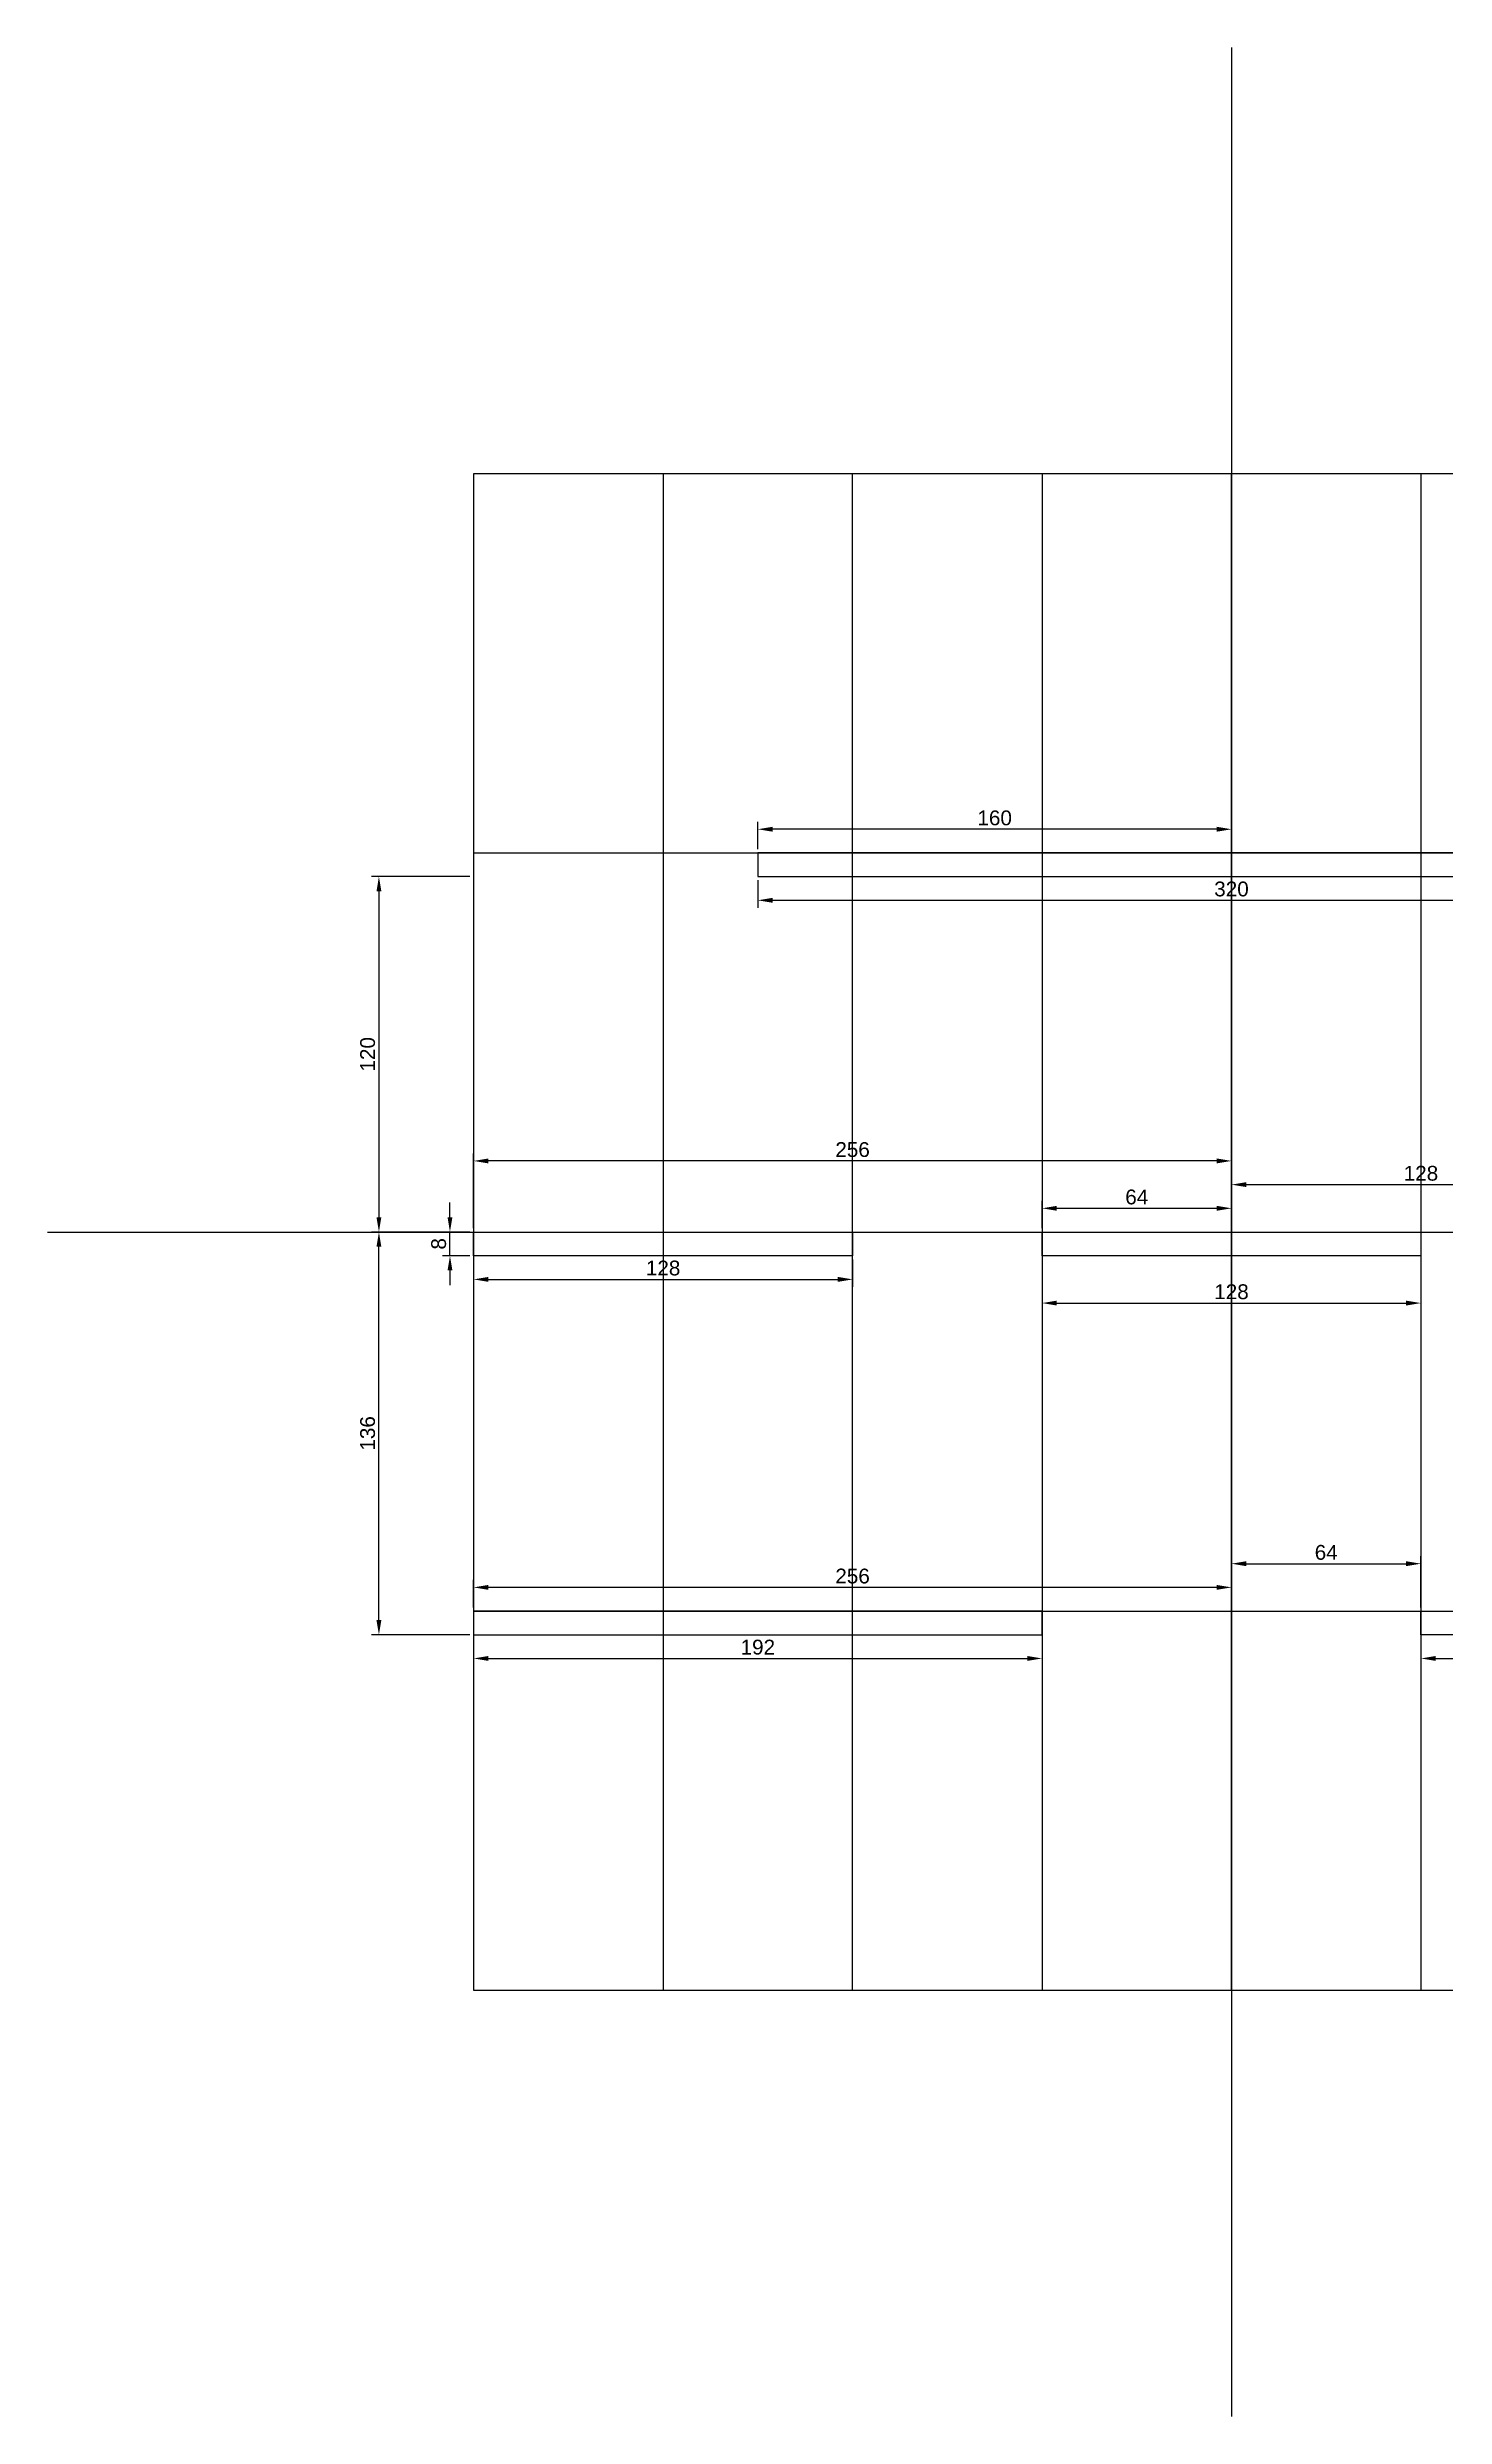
# Model space of a CAD drawing. Header units: millimetres. Extents: x -400 to 400, y -400 to 400.
# Drawn here: x -400 to 72, y -400 to 400 of the extents above; entities that cross this region are included whole.
import ezdxf

# ---------------------------------------------------------------- set-up
doc = ezdxf.new("R2010")
doc.units = ezdxf.units.MM
for name, color, linetype in [('border', 24, 'Continuous'), ('meas2', 160, 'Continuous'), ('stage', 160, 'Continuous')]:
    doc.layers.add(name, color=color, linetype=linetype)
doc.layers.add('grid', color=7, linetype='Continuous', true_color=0x6e6e6e)
doc.layers.add('grid2', color=7, linetype='Continuous', true_color=0xb0b0b0)
doc.styles.get("Standard").update_dxf_attribs({"font": 'arial.ttf'})
doc.dimstyles.new('Annotative', dxfattribs={"dimscale": 0, "dimtxt": 2.5, "dimasz": 2.5, "dimexe": 1.25, "dimexo": 0.625, "dimtad": 1, "dimtxsty": 'Standard', "dimcen": 2.5, "dimadec": 0, "dimazin": 0, "dimtfac": 1, "dimtmove": 0, "dimatfit": 3, "dimfxl": 1, "dimarcsym": 0})

# ---------------------------------------------------------------- blocks, each defined once
blk = doc.blocks.new('*D32')
at = {"layer": 'Defpoints', "color": 0, "transparency": 16777216}
for p in [(-264, 0), (-256, 0), (-256, -8)]:
    blk.add_point(p, dxfattribs=at)
at = {"layer": 'meas2', "color": 0, "lineweight": -2, "transparency": 16777216}
for p, q in [((-264, 5), (-264, 10)), ((-257.25, 0), (-266.5, 0)), ((-264, -8), (-264, 0)), ((-257.25, -8), (-266.5, -8)), ((-264, -13), (-264, -18))]:
    blk.add_line(p, q, dxfattribs=at)
at = {"layer": 'meas2', "color": 0, "transparency": 16777216}
for points in [[(-264.83, 5), (-263.17, 5), (-264, 0)], [(-264.83, -13), (-263.17, -13), (-264, -8)]]:
    blk.add_solid(points, dxfattribs=at)
at = {"layer": 'meas2', "color": 0, "transparency": 16777216, "insert": (-267.8, -4), "char_height": 5, "attachment_point": 5, "rotation": 90}
blk.add_mtext('8', dxfattribs=at)
blk = doc.blocks.new('*D33')
at = {"layer": 'Defpoints', "color": 0, "transparency": 16777216}
for p in [(0, 8), (-64, 0), (0, 0)]:
    blk.add_point(p, dxfattribs=at)
at = {"layer": 'meas2', "color": 0, "lineweight": -2, "transparency": 16777216}
for p, q in [((-64, 1.25), (-64, 10.5)), ((-59, 8), (-5, 8)), ((0, 1.25), (0, 10.5))]:
    blk.add_line(p, q, dxfattribs=at)
at = {"layer": 'meas2', "color": 0, "transparency": 16777216}
for points in [[(-59, 8.83), (-59, 7.17), (-64, 8)], [(-5, 8.83), (-5, 7.17), (0, 8)]]:
    blk.add_solid(points, dxfattribs=at)
at = {"layer": 'meas2', "color": 0, "transparency": 16777216, "insert": (-32, 11.8), "char_height": 5, "attachment_point": 5}
blk.add_mtext('64', dxfattribs=at)
blk = doc.blocks.new('*D34')
at = {"layer": 'Defpoints', "color": 0, "transparency": 16777216}
for p in [(-256, 24), (-256, 0), (0, 0)]:
    blk.add_point(p, dxfattribs=at)
at = {"layer": 'meas2', "color": 0, "lineweight": -2, "transparency": 16777216}
for p, q in [((-256, 1.25), (-256, 26.5)), ((-5, 24), (-251, 24)), ((0, 1.25), (0, 26.5))]:
    blk.add_line(p, q, dxfattribs=at)
at = {"layer": 'meas2', "color": 0, "transparency": 16777216}
for points in [[(-251, 24.83), (-251, 23.17), (-256, 24)], [(-5, 24.83), (-5, 23.17), (0, 24)]]:
    blk.add_solid(points, dxfattribs=at)
at = {"layer": 'meas2', "color": 0, "transparency": 16777216, "insert": (-128, 27.8), "char_height": 5, "attachment_point": 5}
blk.add_mtext('256', dxfattribs=at)
blk = doc.blocks.new('*D35')
at = {"layer": 'Defpoints', "color": 0, "transparency": 16777216}
for p in [(128, 16), (0, 0), (128, 0)]:
    blk.add_point(p, dxfattribs=at)
at = {"layer": 'meas2', "color": 0, "lineweight": -2, "transparency": 16777216}
for p, q in [((0, 1.25), (0, 18.5)), ((5, 16), (123, 16)), ((128, 1.25), (128, 18.5))]:
    blk.add_line(p, q, dxfattribs=at)
at = {"layer": 'meas2', "color": 0, "transparency": 16777216}
for points in [[(5, 16.83), (5, 15.17), (0, 16)], [(123, 16.83), (123, 15.17), (128, 16)]]:
    blk.add_solid(points, dxfattribs=at)
at = {"layer": 'meas2', "color": 0, "transparency": 16777216, "insert": (64, 19.8), "char_height": 5, "attachment_point": 5}
blk.add_mtext('128', dxfattribs=at)
blk = doc.blocks.new('*D36')
at = {"layer": 'Defpoints', "color": 0, "transparency": 16777216}
for p in [(-256, -120), (-256, -128), (0, -128)]:
    blk.add_point(p, dxfattribs=at)
at = {"layer": 'meas2', "color": 0, "lineweight": -2, "transparency": 16777216}
for p, q in [((-256, -126.75), (-256, -117.5)), ((-5, -120), (-251, -120)), ((0, -126.75), (0, -117.5))]:
    blk.add_line(p, q, dxfattribs=at)
at = {"layer": 'meas2', "color": 0, "transparency": 16777216}
for points in [[(-251, -119.17), (-251, -120.83), (-256, -120)], [(-5, -119.17), (-5, -120.83), (0, -120)]]:
    blk.add_solid(points, dxfattribs=at)
at = {"layer": 'meas2', "color": 0, "transparency": 16777216, "insert": (-128, -116.2), "char_height": 5, "attachment_point": 5}
blk.add_mtext('256', dxfattribs=at)
blk = doc.blocks.new('*D37')
at = {"layer": 'Defpoints', "color": 0, "transparency": 16777216}
for p in [(64, -112), (0, -128), (64, -128)]:
    blk.add_point(p, dxfattribs=at)
at = {"layer": 'meas2', "color": 0, "lineweight": -2, "transparency": 16777216}
for p, q in [((0, -126.75), (0, -109.5)), ((5, -112), (59, -112)), ((64, -126.75), (64, -109.5))]:
    blk.add_line(p, q, dxfattribs=at)
at = {"layer": 'meas2', "color": 0, "transparency": 16777216}
for points in [[(5, -111.17), (5, -112.83), (0, -112)], [(59, -111.17), (59, -112.83), (64, -112)]]:
    blk.add_solid(points, dxfattribs=at)
at = {"layer": 'meas2', "color": 0, "transparency": 16777216, "insert": (32, -108.2), "char_height": 5, "attachment_point": 5}
blk.add_mtext('64', dxfattribs=at)
blk = doc.blocks.new('*D38')
at = {"layer": 'Defpoints', "color": 0, "transparency": 16777216}
for p in [(-160, 136), (-160, 128), (0, 128)]:
    blk.add_point(p, dxfattribs=at)
at = {"layer": 'meas2', "color": 0, "lineweight": -2, "transparency": 16777216}
for p, q in [((-160, 129.25), (-160, 138.5)), ((-5, 136), (-155, 136)), ((0, 129.25), (0, 138.5))]:
    blk.add_line(p, q, dxfattribs=at)
at = {"layer": 'meas2', "color": 0, "transparency": 16777216}
for points in [[(-155, 136.83), (-155, 135.17), (-160, 136)], [(-5, 136.83), (-5, 135.17), (0, 136)]]:
    blk.add_solid(points, dxfattribs=at)
at = {"layer": 'meas2', "color": 0, "transparency": 16777216, "insert": (-80, 139.8), "char_height": 5, "attachment_point": 5}
blk.add_mtext('160', dxfattribs=at)
blk = doc.blocks.new('*D39')
at = {"layer": 'Defpoints', "color": 0, "transparency": 16777216}
for p in [(-256, 120), (-288, 0), (-256, 0)]:
    blk.add_point(p, dxfattribs=at)
at = {"layer": 'meas2', "color": 0, "lineweight": -2, "transparency": 16777216}
for p, q in [((-257.25, 120), (-290.5, 120)), ((-288, 115), (-288, 5)), ((-257.25, 0), (-290.5, 0))]:
    blk.add_line(p, q, dxfattribs=at)
at = {"layer": 'meas2', "color": 0, "transparency": 16777216}
for points in [[(-288.83, 115), (-287.17, 115), (-288, 120)], [(-288.83, 5), (-287.17, 5), (-288, 0)]]:
    blk.add_solid(points, dxfattribs=at)
at = {"layer": 'meas2', "color": 0, "transparency": 16777216, "insert": (-291.8, 60), "char_height": 5, "attachment_point": 5, "rotation": 90}
blk.add_mtext('120', dxfattribs=at)
blk = doc.blocks.new('*D40')
at = {"layer": 'Defpoints', "color": 0, "transparency": 16777216}
for p in [(-288, 0), (-256, 0), (-256, -136)]:
    blk.add_point(p, dxfattribs=at)
at = {"layer": 'meas2', "color": 0, "lineweight": -2, "transparency": 16777216}
for p, q in [((-257.25, 0), (-290.5, 0)), ((-288, -131), (-288, -5)), ((-257.25, -136), (-290.5, -136))]:
    blk.add_line(p, q, dxfattribs=at)
at = {"layer": 'meas2', "color": 0, "transparency": 16777216}
for points in [[(-288.83, -5), (-287.17, -5), (-288, 0)], [(-288.83, -131), (-287.17, -131), (-288, -136)]]:
    blk.add_solid(points, dxfattribs=at)
at = {"layer": 'meas2', "color": 0, "transparency": 16777216, "insert": (-291.8, -68), "char_height": 5, "attachment_point": 5, "rotation": 90}
blk.add_mtext('136', dxfattribs=at)
blk = doc.blocks.new('*D41')
at = {"layer": 'Defpoints', "color": 0, "transparency": 16777216}
for p in [(-160, 120), (160, 120), (160, 112)]:
    blk.add_point(p, dxfattribs=at)
at = {"layer": 'meas2', "color": 0, "lineweight": -2, "transparency": 16777216}
for p, q in [((-160, 118.75), (-160, 109.5)), ((-155, 112), (155, 112)), ((160, 118.75), (160, 109.5))]:
    blk.add_line(p, q, dxfattribs=at)
at = {"layer": 'meas2', "color": 0, "transparency": 16777216}
for points in [[(-155, 112.83), (-155, 111.17), (-160, 112)], [(155, 112.83), (155, 111.17), (160, 112)]]:
    blk.add_solid(points, dxfattribs=at)
at = {"layer": 'meas2', "color": 0, "transparency": 16777216, "insert": (0, 115.8), "char_height": 5, "attachment_point": 5}
blk.add_mtext('320', dxfattribs=at)
blk = doc.blocks.new('*D43')
at = {"layer": 'Defpoints', "color": 0, "transparency": 16777216}
for p in [(-64, -8), (64, -8), (64, -24)]:
    blk.add_point(p, dxfattribs=at)
at = {"layer": 'meas2', "color": 0, "lineweight": -2, "transparency": 16777216}
for p, q in [((-64, -9.25), (-64, -26.5)), ((64, -9.25), (64, -26.5)), ((-59, -24), (59, -24))]:
    blk.add_line(p, q, dxfattribs=at)
at = {"layer": 'meas2', "color": 0, "transparency": 16777216}
for points in [[(-59, -23.17), (-59, -24.83), (-64, -24)], [(59, -23.17), (59, -24.83), (64, -24)]]:
    blk.add_solid(points, dxfattribs=at)
at = {"layer": 'meas2', "color": 0, "transparency": 16777216, "insert": (0, -20.2), "char_height": 5, "attachment_point": 5}
blk.add_mtext('128', dxfattribs=at)
blk = doc.blocks.new('*D44')
at = {"layer": 'Defpoints', "color": 0, "transparency": 16777216}
for p in [(-256, -8), (-128, -8), (-128, -16)]:
    blk.add_point(p, dxfattribs=at)
at = {"layer": 'meas2', "color": 0, "lineweight": -2, "transparency": 16777216}
for p, q in [((-256, -9.25), (-256, -18.5)), ((-251, -16), (-133, -16)), ((-128, -9.25), (-128, -18.5))]:
    blk.add_line(p, q, dxfattribs=at)
at = {"layer": 'meas2', "color": 0, "transparency": 16777216}
for points in [[(-251, -15.17), (-251, -16.83), (-256, -16)], [(-133, -15.17), (-133, -16.83), (-128, -16)]]:
    blk.add_solid(points, dxfattribs=at)
at = {"layer": 'meas2', "color": 0, "transparency": 16777216, "insert": (-192, -12.2), "char_height": 5, "attachment_point": 5}
blk.add_mtext('128', dxfattribs=at)
blk = doc.blocks.new('*D45')
at = {"layer": 'Defpoints', "color": 0, "transparency": 16777216}
for p in [(-256, -136), (-64, -136), (-64, -144)]:
    blk.add_point(p, dxfattribs=at)
at = {"layer": 'meas2', "color": 0, "lineweight": -2, "transparency": 16777216}
for p, q in [((-256, -137.25), (-256, -146.5)), ((-251, -144), (-69, -144)), ((-64, -137.25), (-64, -146.5))]:
    blk.add_line(p, q, dxfattribs=at)
at = {"layer": 'meas2', "color": 0, "transparency": 16777216}
for points in [[(-251, -143.17), (-251, -144.83), (-256, -144)], [(-69, -143.17), (-69, -144.83), (-64, -144)]]:
    blk.add_solid(points, dxfattribs=at)
at = {"layer": 'meas2', "color": 0, "transparency": 16777216, "insert": (-160, -140.2), "char_height": 5, "attachment_point": 5}
blk.add_mtext('192', dxfattribs=at)
blk = doc.blocks.new('*D46')
at = {"layer": 'Defpoints', "color": 0, "transparency": 16777216}
for p in [(64, -136), (256, -136), (256, -144)]:
    blk.add_point(p, dxfattribs=at)
at = {"layer": 'meas2', "color": 0, "lineweight": -2, "transparency": 16777216}
for p, q in [((64, -137.25), (64, -146.5)), ((69, -144), (251, -144)), ((256, -137.25), (256, -146.5))]:
    blk.add_line(p, q, dxfattribs=at)
at = {"layer": 'meas2', "color": 0, "transparency": 16777216}
for points in [[(69, -143.17), (69, -144.83), (64, -144)], [(251, -143.17), (251, -144.83), (256, -144)]]:
    blk.add_solid(points, dxfattribs=at)
at = {"layer": 'meas2', "color": 0, "transparency": 16777216, "insert": (160, -140.2), "char_height": 5, "attachment_point": 5}
blk.add_mtext('192', dxfattribs=at)

msp = doc.modelspace()

# ---------------------------------------------------------------- linework, layer by layer
at = {"layer": 'border'}
msp.add_lwpolyline([(-256, -256), (256, -256), (256, 256), (-256, 256)], close=True, dxfattribs=at)
at = {"layer": 'grid'}
for p, q in [((-192, 256), (-192, -256)), ((-128, -256), (-128, 256)), ((-64, 256), (-64, -256)), ((0, -256), (0, 256)), ((64, 256), (64, -256)), ((-256, 128), (256, 128)), ((-256, 0), (256, 0)), ((-256, -128), (256, -128))]:
    msp.add_line(p, q, dxfattribs=at)
at = {"layer": 'grid2'}
for p, q in [((0, 400), (0, -400)), ((-400, 0), (400, 0))]:
    msp.add_line(p, q, dxfattribs=at)
at = {"layer": 'stage'}
for points in [[(-160, 120), (160, 120), (160, 128), (-160, 128)], [(-256, 0), (-128, 0), (-128, -8), (-256, -8)], [(-64, 0), (64, 0), (64, -8), (-64, -8)], [(-256, -136), (-64, -136), (-64, -128), (-256, -128)], [(256, -136), (64, -136), (64, -128), (256, -128)]]:
    msp.add_lwpolyline(points, close=True, dxfattribs=at)

# ---------------------------------------------------------------- dimensions: what is measured, and where the dimension line sits
at = {"layer": 'meas2'}
for base, p1, p2, picture, middle in [((-160, 136), (0, 128), (-160, 128), '*D38', (-80, 139.803)), ((160, 112), (-160, 120), (160, 120), '*D41', (0, 115.805)), ((-256, 24), (0, 0), (-256, 0), '*D34', (-128, 27.803)), ((128, 16), (0, 0), (128, 0), '*D35', (64, 19.803)), ((0, 8), (-64, 0), (0, 0), '*D33', (-32, 11.803)), ((-128, -16), (-256, -8), (-128, -8), '*D44', (-192, -12.197)), ((64, -24), (-64, -8), (64, -8), '*D43', (0, -20.197)), ((64, -112), (0, -128), (64, -128), '*D37', (32, -108.197)), ((-256, -120), (0, -128), (-256, -128), '*D36', (-128, -116.197)), ((-64, -144), (-256, -136), (-64, -136), '*D45', (-160, -140.197)), ((256, -144), (64, -136), (256, -136), '*D46', (160, -140.197))]:
    dim = msp.add_linear_dim(base=base, p1=p1, p2=p2, dimstyle='Annotative', dxfattribs=at)
    dim.commit()
    dim.dimension.update_dxf_attribs({"geometry": picture, "text_midpoint": middle})
for base, p1, picture, middle in [((-288, 0), (-256, 120), '*D39', (-291.803, 60)), ((-264, 0), (-256, -8), '*D32', (-267.803, -4)), ((-288, 0), (-256, -136), '*D40', (-291.805, -68))]:
    dim = msp.add_linear_dim(base=base, p1=p1, p2=(-256, 0), angle=90, dimstyle='Annotative', dxfattribs=at)
    dim.commit()
    dim.dimension.update_dxf_attribs({"geometry": picture, "text_midpoint": middle})

doc.saveas('drawing.dxf')
